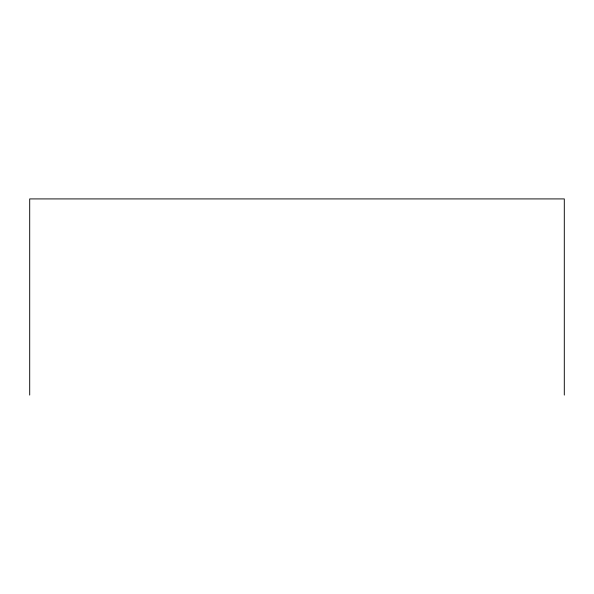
<?xml version="1.0" encoding="UTF-8"?>
<svg xmlns="http://www.w3.org/2000/svg" width="594" height="594" viewBox="0 0 594 594"><rect width="100%" height="100%" fill="white"/><g stroke="black" fill="none" stroke-linecap="round" stroke-linejoin="round"><path stroke-width="0.89" d="M564.3 395.084L564.3 198.916L29.7 198.916L29.7 395.084"/></g></svg>
